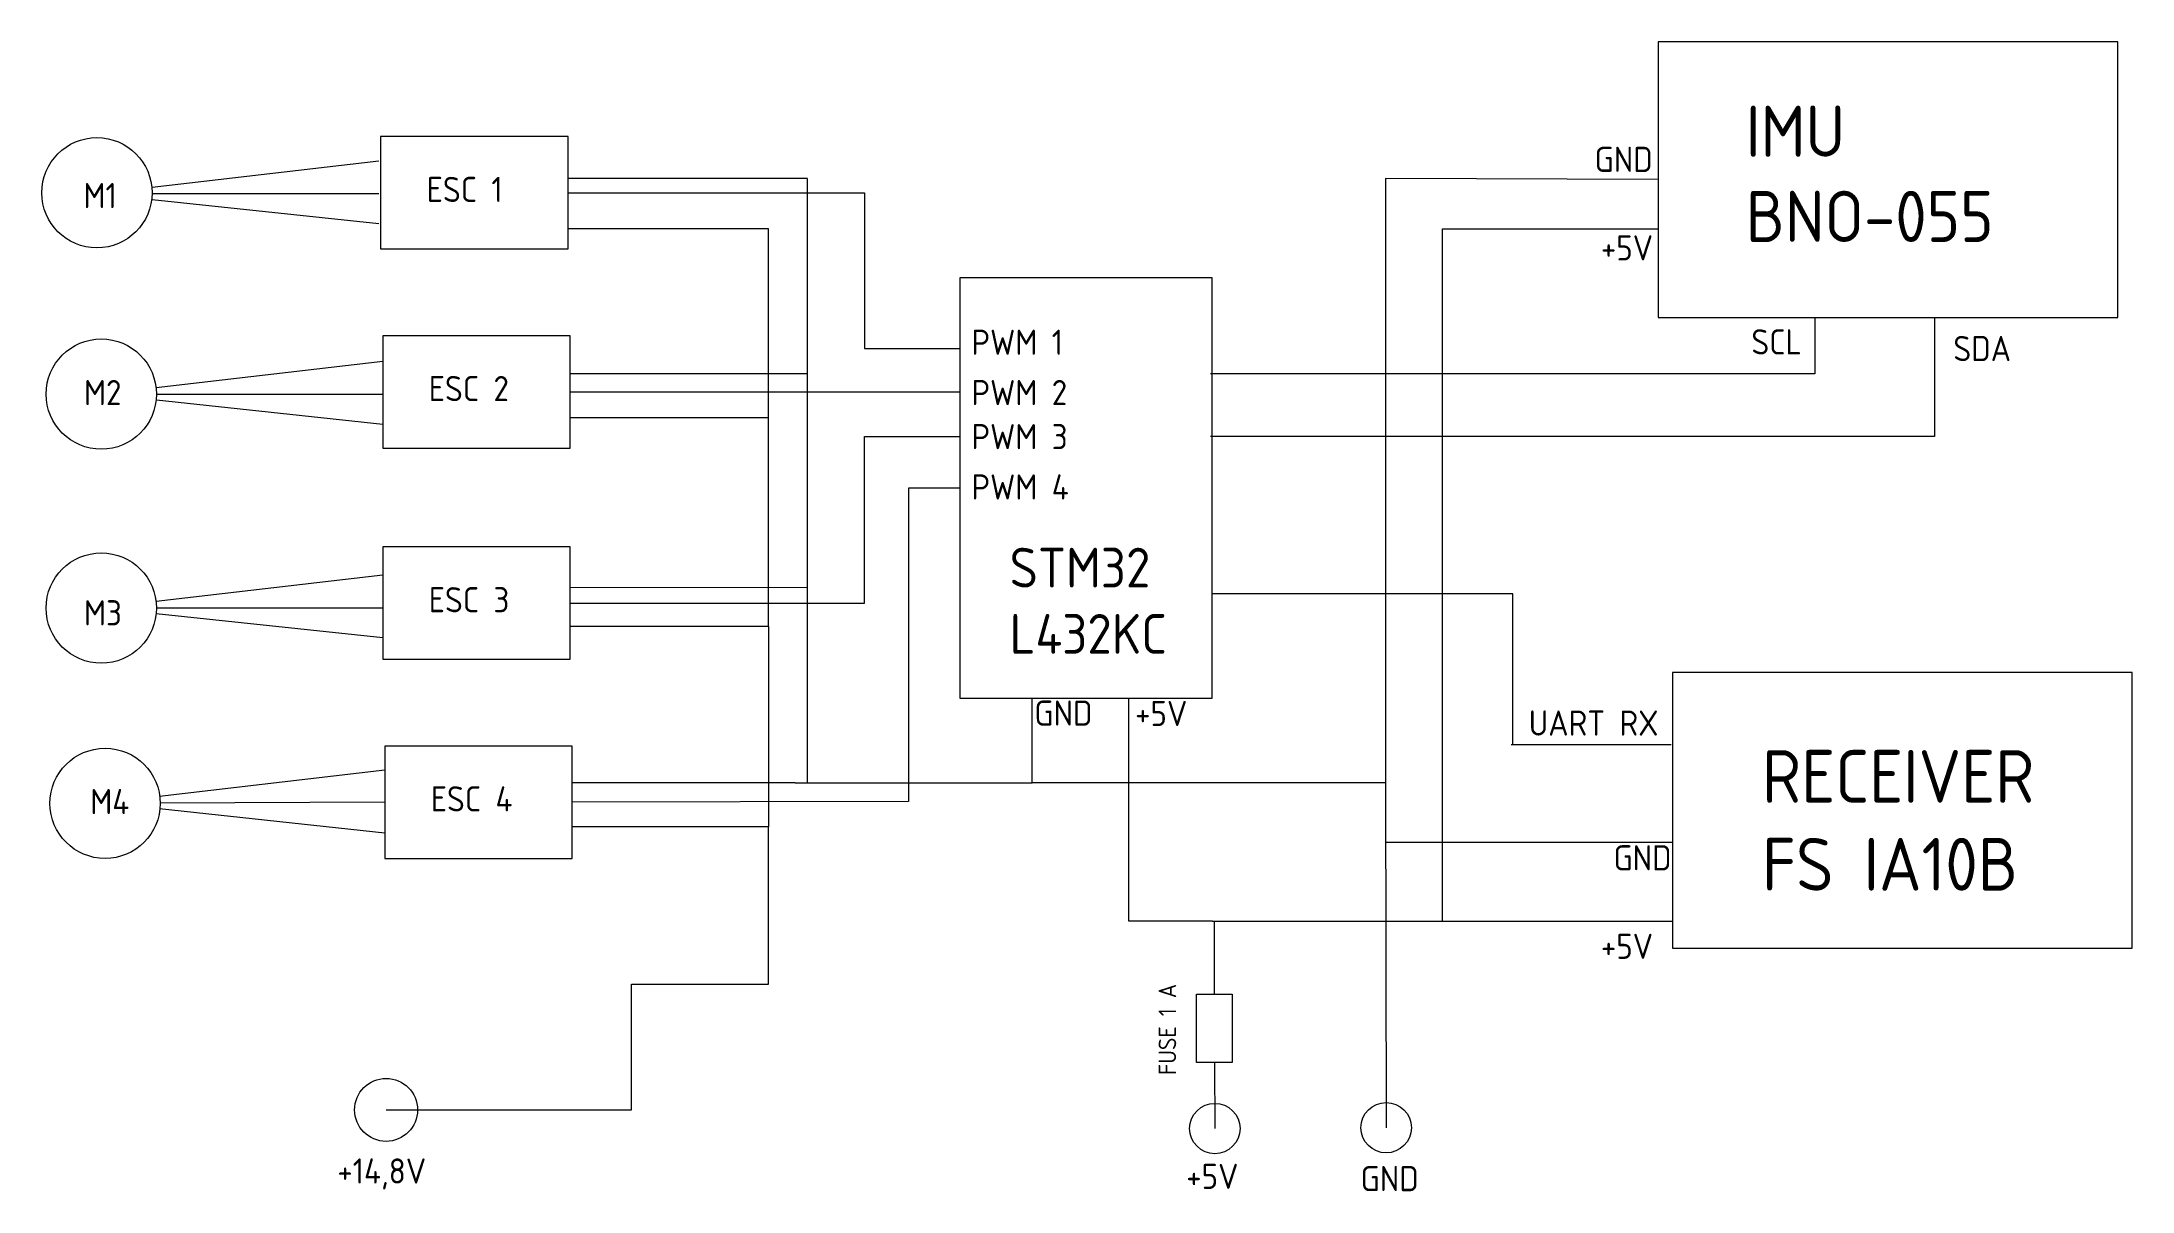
# Model space of a CAD drawing. Header units: millimetres. Extents: x 1403 to 4724, y 1321 to 3147.
import ezdxf

# ---------------------------------------------------------------- set-up
doc = ezdxf.new("R2010")
doc.units = ezdxf.units.MM
doc.layers.get('0').update_dxf_attribs({"lineweight": 20})
doc.layers.add('+5V CZERWO', color=1, linetype='Continuous', lineweight=20)
doc.layers.add('SIGNAL ZOLTY', color=50, linetype='Continuous', lineweight=20)
doc.styles.get("Standard").update_dxf_attribs({"font": 'GENISO.shx'})

msp = doc.modelspace()

# ---------------------------------------------------------------- linework, layer by layer
at = {"layer": '+5V CZERWO'}
for p, q in [((2557.5, 2850), (2239.2, 2850)), ((2557.5, 2550), (2557.5, 2850)), ((3628.5, 1750), (3628.5, 2850)), ((3628.5, 2850), (3971.2, 2850)), ((2557.5, 2550), (2242.4, 2550)), ((2557.5, 2218.1), (2557.5, 2550)), ((2557.5, 2218.1), (2242.4, 2218.1)), ((2557.5, 2218.1), (2557.5, 1900)), ((3130, 1750), (3130, 2104.1)), ((2557.5, 1900), (2245.7, 1900)), ((2557.5, 1650), (2557.5, 1900)), ((3263.2, 1750), (3130, 1750)), ((3263.2, 1750), (3993.9, 1750)), ((3266, 1633.7), (3266, 1750)), ((2340, 1450), (2340, 1650)), ((2340, 1650), (2557.5, 1650)), ((3266, 1525.2), (3266.7, 1420.4)), ((1950, 1450), (2340, 1450))]:
    msp.add_line(p, q, dxfattribs=at)
msp.add_lwpolyline([(3237.6, 1633.7), (3294.4, 1633.7), (3294.4, 1525.2), (3237.6, 1525.2)], close=True, dxfattribs=at)
for centre, radius in [((1950, 1450), 50), ((3266.7, 1420.4), 40)]:
    msp.add_circle(centre, radius, dxfattribs=at)
for p, q in [((1938.3, 2958), (1578.2, 2915.9)), ((2619.6, 2930), (2239.2, 2930)), ((2619.6, 2619.6), (2619.6, 2929.6)), ((3971.2, 2928.4), (3537.6, 2930)), ((3537.6, 2930), (3537.6, 1970)), ((1938.3, 2858), (1578.4, 2896.4)), ((1938.3, 2905.6), (1578.9, 2905.6)), ((1945, 2639.5), (1585, 2597.4)), ((2619.6, 2619.6), (2242.4, 2620)), ((2619.6, 2279.6), (2619.6, 2619.6)), ((1945, 2539.5), (1585.1, 2577.9)), ((1945, 2587), (1585.6, 2587)), ((1944.6, 2300), (1584.5, 2257.9)), ((2619.6, 2279.6), (2242.4, 2280)), ((2619.6, 1969.6), (2619.6, 2279.6)), ((1944.6, 2200), (1584.7, 2238.4)), ((1944.6, 2247.6), (1585.1, 2247.6)), ((2976.5, 1970), (2976.5, 2104.1)), ((1947.8, 1989.7), (1590, 1947.9)), ((2600, 1970), (2245.7, 1970)), ((2600, 1970), (2976.5, 1970)), ((3537.6, 1970), (2976.5, 1970)), ((3537.6, 1970), (3538.9, 1421.7)), ((1947.8, 1890), (1590.1, 1928.4)), ((1947.8, 1939), (1590.6, 1937.6)), ((3537.3, 1875.6), (3993.6, 1875.6))]:
    msp.add_line(p, q)
for points in [[(4701.4, 2709.3), (4701.4, 3147.5), (3971.2, 3147.5), (3971.2, 2709.3)], [(2239.2, 2818.2), (2239.2, 2996.9), (1941.3, 2996.9), (1941.3, 2818.2)], [(2861.8, 2104.1), (3262.7, 2104.1), (3262.7, 2772.3), (2861.8, 2772.3)], [(2242.4, 2501.7), (2242.4, 2680.4), (1944.6, 2680.4), (1944.6, 2501.7)], [(2242.4, 2166.1), (2242.4, 2344.8), (1944.6, 2344.8), (1944.6, 2166.1)], [(4724.1, 1707.1), (4724.1, 2145.3), (3993.9, 2145.3), (3993.9, 1707.1)], [(2245.7, 1849.6), (2245.7, 2028.3), (1947.8, 2028.3), (1947.8, 1849.6)]]:
    msp.add_lwpolyline(points, close=True)
for centre, radius in [((1490.6, 2907.6), 87.6), ((1497.6, 2587.6), 87.6), ((1497.6, 2247.6), 87.6), ((1503.6, 1937.2), 87.6), ((3538.9, 1421.7), 40)]:
    msp.add_circle(centre, radius)
at = {"layer": 'SIGNAL ZOLTY'}
for p, q in [((2239.2, 2907.6), (2710, 2907.6)), ((2710, 2907.6), (2710, 2660)), ((2710, 2660), (2861.8, 2660)), ((2242.4, 2591.1), (2861.8, 2591.1)), ((2710, 2255.5), (2710, 2520)), ((2710, 2520), (2861.8, 2520)), ((2861.8, 2438.2), (2780, 2438.2)), ((2780, 2438.2), (2780, 2010)), ((3740, 2270), (3262.7, 2270)), ((3740, 2030.2), (3740, 2270)), ((2242.4, 2255.5), (2710, 2255.5)), ((3991.5, 2030.2), (3737.6, 2030.2)), ((2780, 2010), (2780, 1940)), ((2780, 1940), (2245.7, 1939))]:
    msp.add_line(p, q, dxfattribs=at)
at = {"layer": 'SIGNAL ZOLTY', "color": 3}
for p, q in [((4220, 2710), (4220, 2620)), ((4220, 2620), (3260, 2620))]:
    msp.add_line(p, q, dxfattribs=at)
at = {"layer": 'SIGNAL ZOLTY', "color": 4}
for p, q in [((4410, 2710), (4410, 2520)), ((4410, 2520), (3260, 2520))]:
    msp.add_line(p, q, dxfattribs=at)

# ---------------------------------------------------------------- texts
at = {"attachment_point": 1}
for s, width, gutter_width, insert, char_height in [('IMU\\PBNO-055', 491.401, 16.9, (4110.3, 3046), 81.24), ('GND', 170.69, 5.88, (3870, 2980.6), 40), ('M1', 170.69, 5.88, (1469.2, 2923.1), 40), ('ESC 1', 170.69, 5.88, (2014.5, 2932.9), 40), ('+5V', 170.69, 5.88, (3880, 2840), 40), ('SCL', 170.69, 5.88, (4119.1, 2690.6), 40), ('PWM 1', 170.69, 5.88, (2880, 2690), 40), ('SDA', 170.69, 5.88, (4440, 2680), 40), ('M2', 170.69, 5.88, (1470, 2610), 40), ('ESC 2', 170.69, 5.88, (2017.8, 2616.4), 40), ('PWM 2', 170.69, 5.88, (2880, 2610), 40), ('PWM 3', 170.69, 5.88, (2880, 2540), 40), ('PWM 4', 170.69, 5.88, (2880, 2460), 40), ('STM32 L432KC', 382.114, 13.2, (2940.7, 2343.4), 63.175), ('M3', 170.69, 5.88, (1470, 2260), 40), ('ESC 3', 170.69, 5.88, (2017.8, 2280.8), 40), ('GND', 170.69, 5.88, (2980, 2100.6), 40), ('+5V', 170.69, 5.88, (3140, 2100), 40), ('UART RX', 285.455, 5.88, (3765.4, 2084.8), 40), ('RECEIVER\\PFS IA10B', 506.972, 17.5, (4136.1, 2022), 83.82), ('M4', 170.69, 5.88, (1480, 1960), 40), ('ESC 4', 170.69, 5.88, (2021, 1964.3), 40), ('GND', 170.69, 5.88, (3900, 1870.6), 40), ('+5V', 170.69, 5.88, (3880, 1730), 40), ('+14,8V', 170.69, 5.88, (1872.5, 1372.9), 40), ('+5V', 170.69, 5.88, (3221.2, 1364.4), 40), ('GND', 170.69, 5.88, (3498.3, 1360.8), 40)]:
    msp.add_mtext_dynamic_manual_height_columns(s, width=width, gutter_width=gutter_width, heights=[0], dxfattribs=dict(at, insert=insert, char_height=char_height))
at = {"insert": (3177.3, 1505.3), "char_height": 28, "attachment_point": 1, "rotation": 90}
msp.add_mtext_dynamic_manual_height_columns('FUSE 1 A', width=140, gutter_width=4.12, heights=[0], dxfattribs=at)

doc.saveas('drawing.dxf')
